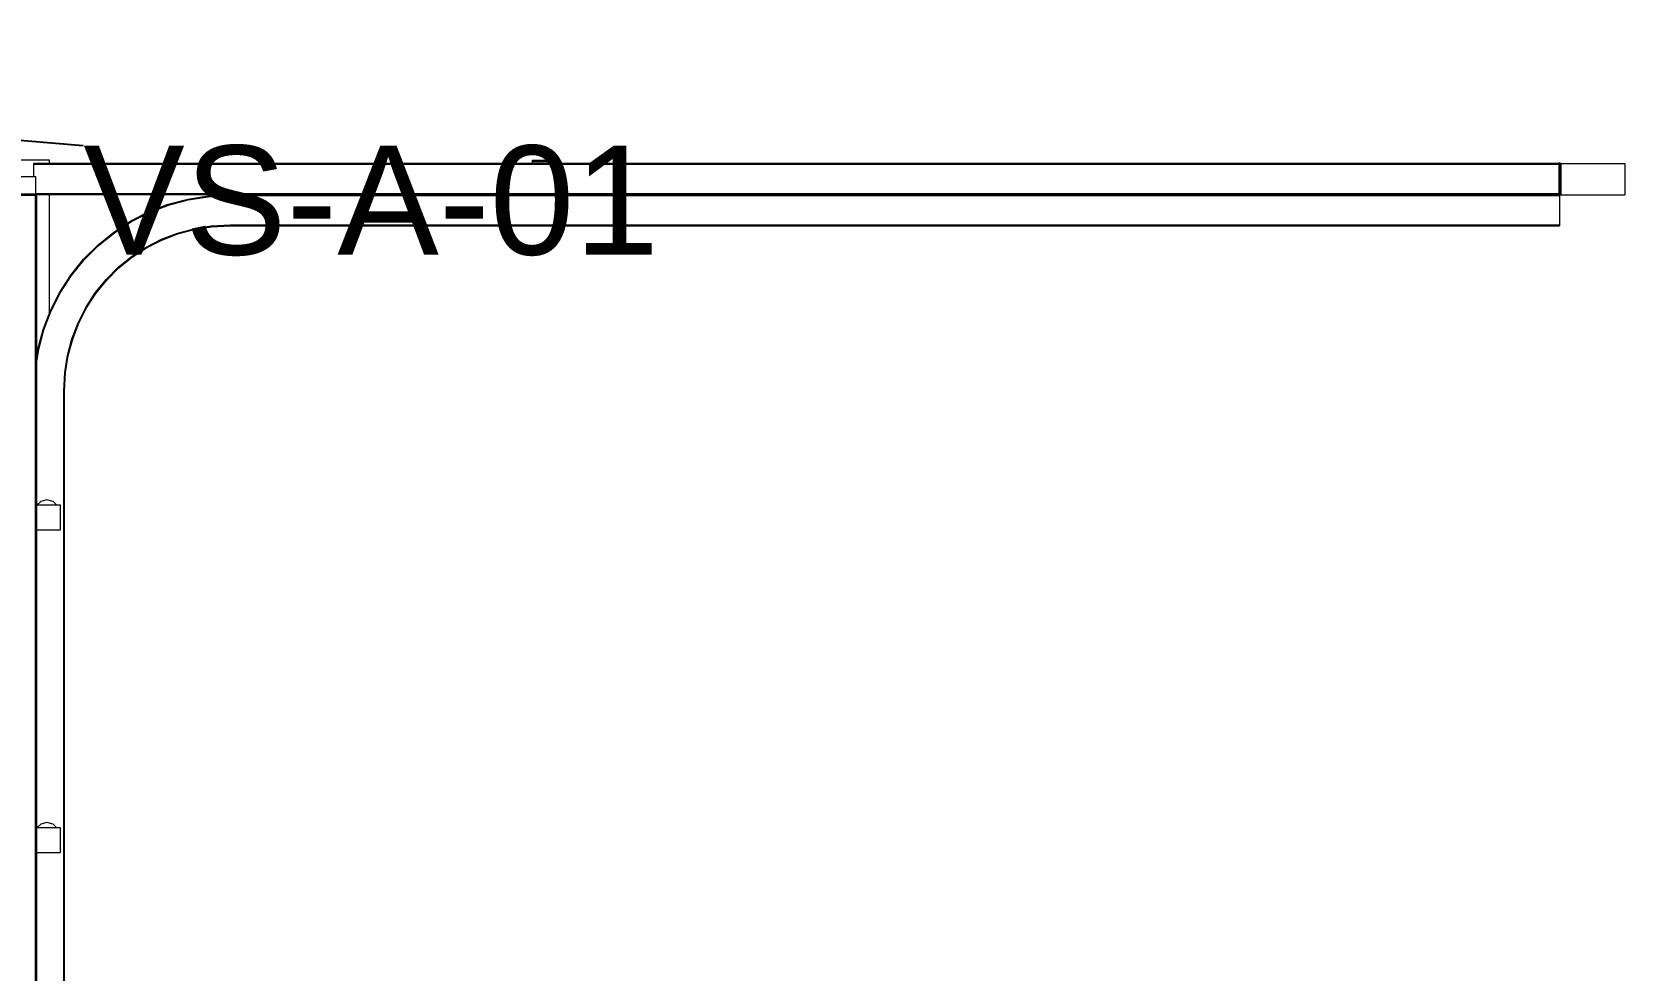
# Model space of a CAD drawing. Header units: millimetres. Extents: x 745166 to 884669, y -5000 to 15056.
# Drawn here: x 851787 to 854712, y 1096 to 2814 of the extents above; entities that cross this region are included whole.
import ezdxf

# ---------------------------------------------------------------- set-up
doc = ezdxf.new("R2010")
doc.units = ezdxf.units.MM
doc.header["$MEASUREMENT"] = 0
doc.linetypes.add('Wipeout_Contour', pattern=[1000, 0, -1000])
for name, color, linetype, lineweight in [('New_Annotation - Label_Pen_No__1', 7, 'Continuous', 13), ('New_ARCHICAD Doors_Pen_No__1', 7, 'Continuous', 13), ('New_ARCHICAD Doors_Pen_No__21', 7, 'Continuous', 35)]:
    doc.layers.add(name, color=color, linetype=linetype, lineweight=lineweight)
doc.layers.add('New_ARCHICAD Doors', color=7, linetype='Continuous')
doc.layers.add('New_Structural - Bearing', color=7, linetype='Continuous')
doc.styles.add('GENERATED_STYLE_1', font='')
doc.styles.get('GENERATED_STYLE_1').set_extended_font_data('Arial')
doc.dimstyles.new('GENERATED_STYLE__1', dxfattribs={"dimtxt": 0.18, "dimasz": 182.4, "dimexe": 0.18, "dimexo": 0.0625, "dimgap": 0, "dimtad": 0, "dimtih": 1, "dimtoh": 1, "dimdec": 4, "dimzin": 0, "dimdsep": 46, "dimcen": 0.09, "dimadec": 0, "dimazin": 0, "dimtfac": 1, "dimtdec": 4, "dimtmove": 0, "dimatfit": 3, "dimldrblk": 'ARROWHEAD_1', "dimfxl": 0, "dimtolj": 1, "dimtzin": 0, "dimarcsym": 0})

# ---------------------------------------------------------------- blocks, each defined once
blk = doc.blocks.new('ARROWHEAD_1')
at = {"color": 0, "linetype": 'Continuous', "lineweight": 0}
blk.add_line((0, 0), (-1, 0), dxfattribs=at)
blk.add_circle((0, 0), 0.25, dxfattribs=at)

msp = doc.modelspace()

# ---------------------------------------------------------------- wipeouts: each hides what was drawn before it
at = {"color": 254, "linetype": 'Wipeout_Contour', "lineweight": 0, "ltscale": 11927263.96620112}
msp.add_wipeout([(851818.5, 2516.2), (851818.5, 2299.3), (851820.4, 2304.3), (851837.4, 2337.6), (851857.8, 2369), (851881.3, 2398), (851907.7, 2424.4), (851936.7, 2447.9), (851968, 2468.3), (852001.3, 2485.2), (852036.2, 2498.6), (852072.3, 2508.3), (852109.2, 2514.1), (852148.2, 2516.2)], dxfattribs=at).dxf.layer = 'New_Structural - Bearing'

# ---------------------------------------------------------------- next in the draw order: wipeouts: each hides what was drawn before it
at = {"color": 254, "linetype": 'Wipeout_Contour', "lineweight": 0, "ltscale": 26431299.30567908}
msp.add_wipeout([(851718.5, 2579.2), (851818.5, 2579.2), (851818.5, 2573.2), (852704, 2573.2), (852704, 2579.2), (852749, 2579.2), (852749, 2573.2), (854706.5, 2573.2), (854706.5, 2516.2), (854586.5, 2516.2), (854586.5, 2459.2), (852149.6, 2459.2), (852115.2, 2457.4), (852084.2, 2452.5), (852053.8, 2444.3), (852024.6, 2433.1), (851996.6, 2418.8), (851970.3, 2401.7), (851945.9, 2382), (851923.7, 2359.8), (851903.9, 2335.4), (851886.8, 2309.1), (851872.6, 2281.1), (851861.3, 2251.8), (851853.2, 2221.5), (851848.3, 2190.5), (851846.5, 2156), (851846.5, 129.2), (855718.5, 129.2), (855718.5, 3029.2), (851718.5, 3029.2)], dxfattribs=at).dxf.layer = 'New_Structural - Bearing'

# ---------------------------------------------------------------- next in the draw order: leaders
at = {"layer": 'New_Annotation - Label_Pen_No__1', "color": 7, "linetype": 'Continuous', "lineweight": 13, "annotation_type": 0, "has_hookline": 1, "hookline_direction": 0, "text_width": 1002.6}
msp.add_leader([(851340.5, 2652), (851880.5, 2606.3)], dimstyle='GENERATED_STYLE__1', dxfattribs=at)

# ---------------------------------------------------------------- next in the draw order: wipeouts: each hides what was drawn before it
at = {"color": 254, "linetype": 'Wipeout_Contour', "lineweight": 0, "ltscale": 7666053.570906846}
msp.add_wipeout([(851753.5, 2579.2), (851753.5, 2552.2), (851759, 2553.7), (851766.5, 2551.7), (851769.5, 2548.7), (851789.5, 2548.7), (851789.5, 2573.2), (851818.5, 2573.2), (851818.5, 2579.2)], dxfattribs=at).dxf.layer = 'New_ARCHICAD Doors'
at = {"color": 254, "linetype": 'Wipeout_Contour', "lineweight": 0, "ltscale": 5110848.118225699}
msp.add_wipeout([(851818.5, 2516.2), (851793.5, 2516.2), (851793.5, 2208.8), (851797.4, 2233.4), (851807.1, 2269.5), (851818.5, 2299.3)], dxfattribs=at).dxf.layer = 'New_ARCHICAD Doors'
at = {"color": 254, "linetype": 'Wipeout_Contour', "lineweight": 0, "ltscale": 4259081.207508801}
msp.add_wipeout([(851802.8, 1954.5), (851795.8, 1947.6), (851832.2, 1947.6), (851825.3, 1954.5), (851814, 1957.6)], dxfattribs=at).dxf.layer = 'New_ARCHICAD Doors'
at = {"color": 254, "linetype": 'Wipeout_Contour', "lineweight": 0, "ltscale": 4259075.458879993}
msp.add_wipeout([(851802.8, 1363.4), (851795.8, 1356.4), (851832.2, 1356.4), (851825.3, 1363.4), (851814, 1366.4)], dxfattribs=at).dxf.layer = 'New_ARCHICAD Doors'

# ---------------------------------------------------------------- next in the draw order: wipeouts: each hides what was drawn before it
at = {"color": 254, "linetype": 'Wipeout_Contour', "lineweight": 0, "ltscale": 3412767.528284973}
msp.add_wipeout([(851789.5, 2573.2), (851789.5, 2571.6), (854586.5, 2571.6), (854586.5, 2573.2)], dxfattribs=at).dxf.layer = 'New_ARCHICAD Doors'
at = {"color": 254, "linetype": 'Wipeout_Contour', "lineweight": 0, "ltscale": 3407273.718848848}
msp.add_wipeout([(851839, 1947.6), (851793.5, 1947.6), (851793.5, 1902.6), (851839, 1902.6)], dxfattribs=at).dxf.layer = 'New_ARCHICAD Doors'
at = {"color": 254, "linetype": 'Wipeout_Contour', "lineweight": 0, "ltscale": 3407269.195664687}
msp.add_wipeout([(851839, 1356.4), (851793.5, 1356.4), (851793.5, 1311.4), (851839, 1311.4)], dxfattribs=at).dxf.layer = 'New_ARCHICAD Doors'

# ---------------------------------------------------------------- next in the draw order: wipeouts: each hides what was drawn before it
at = {"color": 254, "linetype": 'Wipeout_Contour', "lineweight": 0, "ltscale": 5116362.829575991}
msp.add_wipeout([(854586.5, 2571.6), (851789.5, 2571.6), (851789.5, 2548.7), (851793.5, 2548.7), (851793.5, 2517.8), (854586.5, 2517.8)], dxfattribs=at).dxf.layer = 'New_ARCHICAD Doors'

# ---------------------------------------------------------------- next in the draw order: linework, layer by layer
at = {"layer": 'New_ARCHICAD Doors_Pen_No__1', "color": 7, "linetype": 'Continuous', "lineweight": 13}
for p, q in [((851818.5, 2579.2), (851753.5, 2579.2)), ((851818.5, 2573.2), (851818.5, 2579.2)), ((851789.5, 2573.2), (851789.5, 2571.6))]:
    msp.add_line(p, q, dxfattribs=at)

# ---------------------------------------------------------------- next in the draw order: wipeouts: each hides what was drawn before it
at = {"color": 254, "linetype": 'Wipeout_Contour', "lineweight": 0, "ltscale": 3410921.570342248}
msp.add_wipeout([(852704, 2573.2), (852749, 2573.2), (852749, 2577.2), (852704, 2577.2)], dxfattribs=at).dxf.layer = 'New_ARCHICAD Doors'
at = {"color": 254, "linetype": 'Wipeout_Contour', "lineweight": 0, "ltscale": 3412774.867174221}
msp.add_wipeout([(851793.5, 2517.8), (851793.5, 2516.2), (854586.5, 2516.2), (854586.5, 2517.8)], dxfattribs=at).dxf.layer = 'New_ARCHICAD Doors'

# ---------------------------------------------------------------- next in the draw order: wipeouts: each hides what was drawn before it
at = {"color": 254, "linetype": 'Wipeout_Contour', "lineweight": 0, "ltscale": 3410921.606638149}
msp.add_wipeout([(852704, 2577.2), (852749, 2577.2), (852749, 2579.2), (852704, 2579.2)], dxfattribs=at).dxf.layer = 'New_ARCHICAD Doors'
at = {"color": 254, "linetype": 'Wipeout_Contour', "lineweight": 0, "ltscale": 27267256.14699611}
msp.add_wipeout([(851793.5, 2208.8), (851793.5, 2198.7), (851798.9, 2233.1), (851808.6, 2269), (851821.9, 2303.7), (851838.8, 2336.8), (851859, 2368), (851882.4, 2396.9), (851908.7, 2423.2), (851937.7, 2446.6), (851968.8, 2466.9), (852002, 2483.8), (852036.7, 2497.1), (852072.6, 2506.7), (852109.4, 2512.6), (852148.2, 2514.6), (854586.5, 2514.6), (854586.5, 2516.2), (852148.2, 2516.2), (852109.2, 2514.1), (852072.3, 2508.3), (852036.2, 2498.6), (852001.3, 2485.2), (851968, 2468.3), (851936.7, 2447.9), (851907.7, 2424.4), (851881.3, 2398), (851857.8, 2369), (851837.4, 2337.6), (851820.4, 2304.3), (851807.1, 2269.5), (851797.4, 2233.4)], dxfattribs=at).dxf.layer = 'New_ARCHICAD Doors'

# ---------------------------------------------------------------- next in the draw order: linework, layer by layer
at = {"layer": 'New_ARCHICAD Doors_Pen_No__1', "color": 7, "linetype": 'Continuous', "lineweight": 13}
for p, q in [((852704, 2577.2), (852704, 2579.2)), ((852704, 2579.2), (852749, 2579.2)), ((852704, 2573.2), (852704, 2577.2)), ((852704, 2577.2), (852749, 2577.2)), ((852749, 2577.2), (852749, 2579.2)), ((852749, 2573.2), (852749, 2577.2))]:
    msp.add_line(p, q, dxfattribs=at)

# ---------------------------------------------------------------- next in the draw order: wipeouts: each hides what was drawn before it
at = {"color": 254, "linetype": 'Wipeout_Contour', "lineweight": 0, "ltscale": 8517656.781867424}
msp.add_wipeout([(851749, 2530.8), (851753.5, 2530.8), (851753.5, 2529.2), (851749, 2529.2), (851749, 2528.7), (851763.5, 2528.7), (851763.5, 2516.2), (851793.5, 2516.2), (851793.5, 2548.7), (851749, 2548.7)], dxfattribs=at).dxf.layer = 'New_ARCHICAD Doors'
at = {"color": 254, "linetype": 'Wipeout_Contour', "lineweight": 0, "ltscale": 3418604.346894422}
msp.add_wipeout([(854588.1, 2573.2), (854588.1, 2516.2), (854706.5, 2516.2), (854706.5, 2573.2)], dxfattribs=at).dxf.layer = 'New_ARCHICAD Doors'

# ---------------------------------------------------------------- next in the draw order: linework, layer by layer
at = {"layer": 'New_ARCHICAD Doors_Pen_No__1', "color": 7, "linetype": 'Continuous', "lineweight": 13}
for p, q in [((851793.5, 2548.7), (851749, 2548.7)), ((854586.5, 2573.2), (851789.5, 2573.2)), ((851789.5, 2571.6), (851789.5, 2548.7)), ((854586.5, 2571.6), (851789.5, 2571.6)), ((854588.1, 2573.2), (854706.5, 2573.2)), ((854706.5, 2573.2), (854706.5, 2516.2))]:
    msp.add_line(p, q, dxfattribs=at)
at = {"layer": 'New_ARCHICAD Doors_Pen_No__21', "color": 7, "linetype": 'Continuous', "lineweight": 35}
msp.add_line((854588.1, 2573.2), (854586.5, 2573.2), dxfattribs=at)

# ---------------------------------------------------------------- next in the draw order: wipeouts: each hides what was drawn before it
at = {"color": 254, "linetype": 'Wipeout_Contour', "lineweight": 0, "ltscale": 58785045.44447386}
msp.add_wipeout([(851793.5, 2198.7), (851793.5, 1947.6), (851795.8, 1947.6), (851802.8, 1954.5), (851814, 1957.6), (851825.3, 1954.5), (851832.2, 1947.6), (851839, 1947.6), (851839, 1902.6), (851793.5, 1902.6), (851793.5, 1356.4), (851795.8, 1356.4), (851802.8, 1363.4), (851814, 1366.4), (851825.3, 1363.4), (851832.2, 1356.4), (851839, 1356.4), (851839, 1311.4), (851793.5, 1311.4), (851793.5, 765.3), (851795.8, 765.3), (851802.8, 772.3), (851814, 775.3), (851825.3, 772.3), (851832.2, 765.3), (851839, 765.3), (851839, 720.3), (851793.5, 720.3), (851793.5, 174.2), (851795.8, 174.2), (851802.8, 181.2), (851814, 184.2), (851825.3, 181.2), (851832.2, 174.2), (851839, 174.2), (851839, 129.2), (851844.9, 129.2), (851844.9, 2156.1), (851846.7, 2190.7), (851851.7, 2221.8), (851859.8, 2252.3), (851871.1, 2281.8), (851885.5, 2309.9), (851902.6, 2336.4), (851922.5, 2360.9), (851944.8, 2383.2), (851969.3, 2403), (851995.8, 2420.2), (852023.9, 2434.5), (852053.4, 2445.8), (852083.8, 2454), (852115, 2459), (852149.6, 2460.8), (854586.5, 2460.8), (854586.5, 2514.6), (852148.2, 2514.6), (852109.4, 2512.6), (852072.6, 2506.7), (852036.7, 2497.1), (852002, 2483.8), (851968.8, 2466.9), (851937.7, 2446.6), (851908.7, 2423.2), (851882.4, 2396.9), (851859, 2368), (851838.8, 2336.8), (851821.9, 2303.7), (851808.6, 2269), (851798.9, 2233.1)], dxfattribs=at).dxf.layer = 'New_ARCHICAD Doors'

# ---------------------------------------------------------------- next in the draw order: linework, layer by layer
at = {"layer": 'New_ARCHICAD Doors_Pen_No__1', "color": 7, "linetype": 'Continuous', "lineweight": 13}
for p, q in [((851793.5, 2516.2), (851793.5, 2548.7)), ((854586.5, 2517.8), (851793.5, 2517.8)), ((852148.2, 2516.2), (851793.5, 2516.2)), ((851818.5, 2299.3), (851818.5, 2516.2)), ((852109.2, 2514.1), (852148.2, 2516.2)), ((854586.5, 2516.2), (852148.2, 2516.2)), ((854586.5, 2516.2), (854586.5, 2514.6)), ((854588.1, 2516.2), (854706.5, 2516.2)), ((852001.3, 2485.2), (852036.2, 2498.6)), ((852002, 2483.8), (852036.7, 2497.1)), ((852036.2, 2498.6), (852072.3, 2508.3)), ((852036.7, 2497.1), (852072.6, 2506.7)), ((852072.3, 2508.3), (852109.2, 2514.1)), ((852072.6, 2506.7), (852109.4, 2512.6)), ((852109.4, 2512.6), (852148.2, 2514.6)), ((852148.2, 2514.6), (854586.5, 2514.6)), ((851807.1, 2269.5), (851820.4, 2304.3)), ((851808.6, 2269), (851821.9, 2303.7)), ((851797.4, 2233.4), (851807.1, 2269.5)), ((851798.9, 2233.1), (851808.6, 2269)), ((851793.5, 2208.8), (851797.4, 2233.4)), ((851793.5, 2198.7), (851798.9, 2233.1)), ((851802.8, 1954.5), (851795.8, 1947.6)), ((851814, 1957.6), (851802.8, 1954.5)), ((851825.3, 1954.5), (851814, 1957.6)), ((851793.6, 1529.2), (851793.6, 1468.6)), ((851793.6, 1449.2), (851793.6, 1468.6)), ((851793.6, 1389.2), (851793.6, 1449.2)), ((851802.8, 1363.4), (851795.8, 1356.4)), ((851814, 1366.4), (851802.8, 1363.4)), ((851825.3, 1363.4), (851814, 1366.4)), ((851793.6, 1259.2), (851793.6, 1339.2)), ((851793.6, 1129.2), (851793.6, 1209.2))]:
    msp.add_line(p, q, dxfattribs=at)
at = {"layer": 'New_ARCHICAD Doors_Pen_No__21', "color": 7, "linetype": 'Continuous', "lineweight": 35}
for p, q in [((854586.5, 2573.2), (854586.5, 2516.2)), ((854588.1, 2573.2), (854588.1, 2516.2)), ((851793.5, 2516.2), (851763.5, 2516.2)), ((854588.1, 2516.2), (854586.5, 2516.2))]:
    msp.add_line(p, q, dxfattribs=at)
at = {"layer": 'New_ARCHICAD Doors_Pen_No__21', "color": 7, "linetype": 'Continuous', "lineweight": 35, "flags": 128}
msp.add_lwpolyline([(851793.5, 2516.2), (851793.5, 1925.1), (851793.5, 1333.9), (851793.5, 742.8), (851793.5, 151.7), (851793.5, 129.2)], dxfattribs=at)

# ---------------------------------------------------------------- next in the draw order: wipeouts: each hides what was drawn before it
at = {"color": 254, "linetype": 'Wipeout_Contour', "lineweight": 0, "ltscale": 30675646.99092276}
msp.add_wipeout([(851846.7, 2190.7), (851844.9, 2156.1), (851844.9, 129.2), (851846.5, 129.2), (851846.5, 2156), (851848.3, 2190.5), (851853.2, 2221.5), (851861.3, 2251.8), (851872.6, 2281.1), (851886.8, 2309.1), (851903.9, 2335.4), (851923.7, 2359.8), (851945.9, 2382), (851970.3, 2401.7), (851996.6, 2418.8), (852024.6, 2433.1), (852053.8, 2444.3), (852084.2, 2452.5), (852115.2, 2457.4), (852149.6, 2459.2), (854586.5, 2459.2), (854586.5, 2460.8), (852149.6, 2460.8), (852115, 2459), (852083.8, 2454), (852053.4, 2445.8), (852023.9, 2434.5), (851995.8, 2420.2), (851969.3, 2403), (851944.8, 2383.2), (851922.5, 2360.9), (851902.6, 2336.4), (851885.5, 2309.9), (851871.1, 2281.8), (851859.8, 2252.3), (851851.7, 2221.8)], dxfattribs=at).dxf.layer = 'New_ARCHICAD Doors'

# ---------------------------------------------------------------- next in the draw order: linework, layer by layer
at = {"layer": 'New_ARCHICAD Doors_Pen_No__1', "color": 7, "linetype": 'Continuous', "lineweight": 13}
for p, q in [((854586.5, 2514.6), (854586.5, 2460.8)), ((851936.7, 2447.9), (851968, 2468.3)), ((851937.7, 2446.6), (851968.8, 2466.9)), ((851968, 2468.3), (852001.3, 2485.2)), ((851968.8, 2466.9), (852002, 2483.8)), ((852083.8, 2454), (852115, 2459)), ((852115, 2459), (852149.6, 2460.8)), ((852115.2, 2457.4), (852149.6, 2459.2)), ((852149.6, 2460.8), (854586.5, 2460.8)), ((852149.6, 2459.2), (854586.5, 2459.2)), ((854586.5, 2460.8), (854586.5, 2459.2)), ((851907.7, 2424.4), (851936.7, 2447.9)), ((851908.7, 2423.2), (851937.7, 2446.6)), ((851995.8, 2420.2), (852023.9, 2434.5)), ((851996.6, 2418.8), (852024.6, 2433.1)), ((852023.9, 2434.5), (852053.4, 2445.8)), ((852024.6, 2433.1), (852053.8, 2444.3)), ((852053.4, 2445.8), (852083.8, 2454)), ((852053.8, 2444.3), (852084.2, 2452.5)), ((852084.2, 2452.5), (852115.2, 2457.4)), ((851881.3, 2398), (851907.7, 2424.4)), ((851882.4, 2396.9), (851908.7, 2423.2)), ((851944.8, 2383.2), (851969.3, 2403)), ((851945.9, 2382), (851970.3, 2401.7)), ((851969.3, 2403), (851995.8, 2420.2)), ((851970.3, 2401.7), (851996.6, 2418.8)), ((851857.8, 2369), (851881.3, 2398)), ((851859, 2368), (851882.4, 2396.9)), ((851922.5, 2360.9), (851944.8, 2383.2)), ((851923.7, 2359.8), (851945.9, 2382)), ((851837.4, 2337.6), (851857.8, 2369)), ((851838.8, 2336.8), (851859, 2368)), ((851902.6, 2336.4), (851922.5, 2360.9)), ((851903.9, 2335.4), (851923.7, 2359.8)), ((851820.4, 2304.3), (851837.4, 2337.6)), ((851821.9, 2303.7), (851838.8, 2336.8)), ((851885.5, 2309.9), (851902.6, 2336.4)), ((851886.8, 2309.1), (851903.9, 2335.4)), ((851871.1, 2281.8), (851885.5, 2309.9)), ((851872.6, 2281.1), (851886.8, 2309.1)), ((851859.8, 2252.3), (851871.1, 2281.8)), ((851861.3, 2251.8), (851872.6, 2281.1)), ((851851.7, 2221.8), (851859.8, 2252.3)), ((851853.2, 2221.5), (851861.3, 2251.8)), ((851846.7, 2190.7), (851851.7, 2221.8)), ((851848.3, 2190.5), (851853.2, 2221.5)), ((851844.9, 2156.1), (851846.7, 2190.7)), ((851846.5, 2156), (851848.3, 2190.5)), ((851844.9, 129.2), (851844.9, 2156.1)), ((851846.5, 129.2), (851846.5, 2156)), ((851839, 1947.6), (851793.5, 1947.6)), ((851832.2, 1947.6), (851825.3, 1954.5)), ((851839, 1902.6), (851839, 1947.6)), ((851793.5, 1902.6), (851839, 1902.6)), ((851839, 1356.4), (851793.5, 1356.4)), ((851832.2, 1356.4), (851825.3, 1363.4)), ((851839, 1311.4), (851839, 1356.4)), ((851793.5, 1311.4), (851839, 1311.4))]:
    msp.add_line(p, q, dxfattribs=at)

# ---------------------------------------------------------------- next in the draw order: texts
at = {"layer": 'New_Annotation - Label_Pen_No__1', "color": 7, "linetype": 'Continuous', "lineweight": 13, "insert": (851880.5, 2606.3), "char_height": 200, "attachment_point": 1, "style": 'GENERATED_STYLE_1'}
msp.add_mtext('\\A1;{\\pql;\\fArial|b0|i0|c0|p34;VS-\\fArial|b0|i0|c0|p34;A-\\fArial|b0|i0|c0|p34;01}', dxfattribs=at)

doc.saveas('drawing.dxf')
